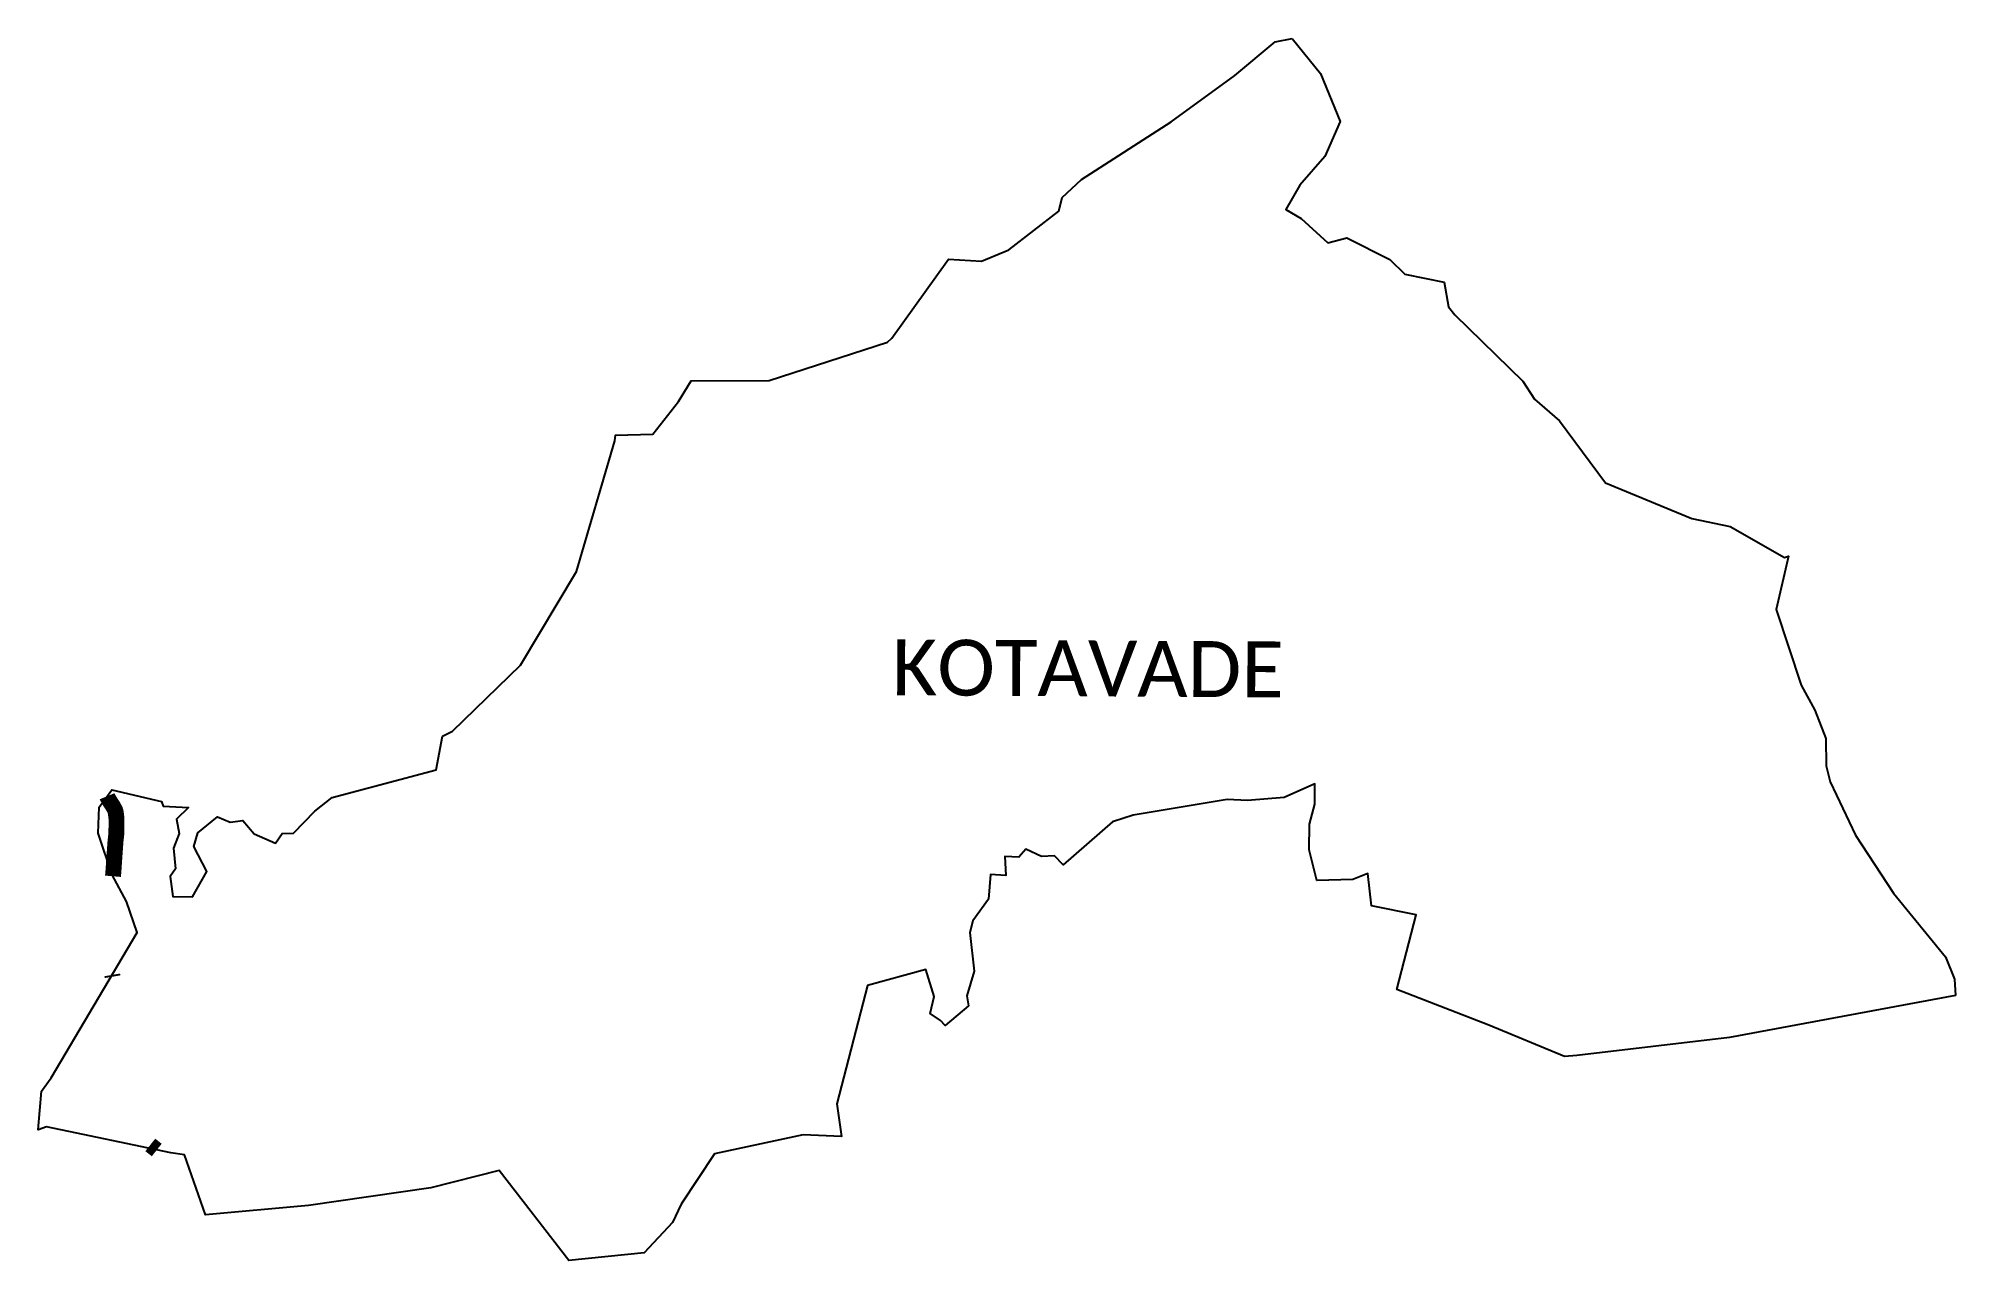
# Model space of a CAD drawing. Header units: metres. Extents: x 317393 to 323421, y 1888698 to 1892541.
import ezdxf

# ---------------------------------------------------------------- set-up
doc = ezdxf.new("R2010")
doc.units = ezdxf.units.M
for name, color, linetype in [('UNPROTECTED', 130, 'Continuous'), ('UNPROTECTED DUE TO CREEK', 150, 'Continuous'), ('village', 3, 'Continuous'), ('VILLAGE NAME', 250, 'Continuous')]:
    doc.layers.add(name, color=color, linetype=linetype)
doc.styles.get("Standard").update_dxf_attribs({"font": 'simplex.shx'})

msp = doc.modelspace()

# ---------------------------------------------------------------- linework, layer by layer
at = {"color": 3, "flags": 128}
msp.add_lwpolyline([(321281.8, 1892530.1), (321335.4, 1892540.8)], dxfattribs=at)
at = {"layer": 'UNPROTECTED', "const_width": 50, "flags": 128}
for points in [[(317609, 1890158.3), (317610, 1890155.9), (317620.6, 1890137.5), (317628.6, 1890125.5), (317634.1, 1890115.3), (317636.3, 1890107.4), (317638.5, 1890089.5), (317638.8, 1890068.6), (317638, 1890039.2), (317635.6, 1890017.9), (317632.5, 1889974.6), (317629.1, 1889924.5), (317627.6, 1889906.8)], [(317625.3, 1889596.8), (317626.3, 1889591)]]:
    msp.add_lwpolyline(points, dxfattribs=at)
at = {"layer": 'UNPROTECTED DUE TO CREEK', "const_width": 50, "flags": 128}
msp.add_lwpolyline([(317744.9, 1889062.2), (317765.2, 1889046.2)], dxfattribs=at)
at = {"layer": 'village', "color": 3}
for points in [[(321335.4, 1892540.8, 0), (321424.4, 1892430.6, 0), (321485.8, 1892279.4, 0), (321437.4, 1892169, 0), (321358.9, 1892079.6, 0), (321315, 1892002.5, 0), (321363, 1891974, 0), (321446.7, 1891898, 0), (321507, 1891913.6, 0), (321642.2, 1891845.6, 0), (321689.5, 1891800, 0), (321812.6, 1891774.3, 0), (321826.8, 1891696.4, 0), (321846.6, 1891672.2, 0), (322060.1, 1891463.1, 0), (322096.9, 1891406.4, 0), (322175.8, 1891338, 0), (322320.5, 1891144, 0), (322591.1, 1891031.2, 0), (322712.4, 1891006.3, 0), (322883.2, 1890909.3, 0), (322895.5, 1890913.4, 0), (322856.6, 1890745.7, 0), (322935.6, 1890507.8, 0), (322978.2, 1890428.6, 0), (323012.9, 1890339.4, 0), (323013.9, 1890253.9, 0), (323026.3, 1890203.3, 0), (323105.8, 1890036.4, 0), (323225.5, 1889853.6, 0), (323389, 1889653.8, 0), (323417.7, 1889582.9, 0), (323420.9, 1889531.8, 0)], [(323420.9, 1889531.8, 0), (322709.7, 1889399.7, 0), (322230.2, 1889343.1, 0), (322190.7, 1889340.7, 0), (321953.5, 1889438.2, 0), (321664.1, 1889550.4, 0), (321724.4, 1889786, 0), (321584.2, 1889813.5, 0), (321573.2, 1889915.7, 0), (321525.3, 1889896.7, 0), (321412.3, 1889893, 0), (321388.6, 1889989.7, 0), (321389.6, 1890070.8, 0), (321406.3, 1890133.6, 0), (321406.3, 1890197, 0), (321309.8, 1890154.7, 0), (321194.6, 1890144.6, 0), (321130.4, 1890147.7, 0), (320835.1, 1890098.7, 0), (320769.9, 1890078.1, 0), (320614.8, 1889942.8, 0), (320587.4, 1889971, 0), (320546.9, 1889969.4, 0), (320498, 1889991.5, 0), (320475.6, 1889966.8, 0), (320431.5, 1889969.2, 0), (320434.2, 1889909.5, 0), (320386.1, 1889912.3, 0), (320380.4, 1889834.3, 0), (320331.1, 1889766.8, 0), (320322, 1889730.3, 0), (320335.6, 1889608.1, 0), (320311.6, 1889530.6, 0), (320317.6, 1889499.3, 0), (320244, 1889438.1, 0), (320229.6, 1889453.3, 0), (320196.9, 1889475.5, 0), (320209.4, 1889528.6, 0), (320183.7, 1889614.2, 0), (320000.1, 1889563.3, 0), (319903.7, 1889190.9, 0), (319917.8, 1889088.2, 0), (319797.2, 1889094.3, 0), (319518.9, 1889034.5, 0), (319414.1, 1888876.1, 0), (319387, 1888817.9, 0), (319297.5, 1888722.8, 0), (319060.4, 1888698.5, 0), (318841.3, 1888982.2, 0), (318626.4, 1888927.1, 0), (318241.8, 1888872, 0), (317918.1, 1888842, 0), (317852.7, 1889031, 0), (317809.1, 1889037, 0), (317418.6, 1889118.7, 0), (317392.9, 1889109.8, 0), (317402.4, 1889231.5, 0), (317433.7, 1889273.2, 0), (317704.1, 1889729.7, 0), (317670.5, 1889827.9, 0), (317625, 1889911.6, 0), (317581.1, 1890042, 0), (317583.7, 1890123.5, 0), (317623.9, 1890178.7, 0), (317780.5, 1890141.7, 0), (317785.2, 1890127.4, 0), (317864.6, 1890123.3, 0), (317826.8, 1890086, 0), (317836.1, 1890041.6, 0), (317817.5, 1889994.6, 0), (317824, 1889930.6, 0), (317807.2, 1889906.2, 0), (317815.6, 1889842.8, 0), (317877.8, 1889841.7, 0), (317922.5, 1889922, 0), (317881.8, 1890000.7, 0), (317894, 1890043.5, 0), (317956.4, 1890093.4, 0), (317995.8, 1890077, 0), (318035.5, 1890082.4, 0), (318071.7, 1890040, 0), (318138.5, 1890010.9, 0), (318159.8, 1890041.4, 0), (318195.5, 1890042.2, 0), (318261.7, 1890111.9, 0), (318316.4, 1890154.4, 0), (318643.7, 1890240.9, 0), (318663.2, 1890346.9, 0), (318695.1, 1890362.9, 0), (318908.4, 1890570, 0), (319084.9, 1890864.7, 0), (319205.1, 1891275.4, 0), (319207.6, 1891292.9, 0), (319325.1, 1891296.4, 0), (319405.1, 1891399.1, 0), (319445.8, 1891464.4, 0), (319690.4, 1891465.1, 0), (320062.7, 1891585.5, 0), (320076.8, 1891598.2, 0), (320254.1, 1891847.2, 0), (320357.8, 1891840.9, 0), (320444.6, 1891876.4, 0), (320601.3, 1891997.7, 0), (320611.5, 1892040.2, 0), (320672.4, 1892096.7, 0), (320954.1, 1892278.2, 0), (321154.4, 1892423.7, 0), (321281.8, 1892530.1, 0)]]:
    msp.add_polyline3d(points, dxfattribs=at)

# ---------------------------------------------------------------- texts
at = {"layer": 'VILLAGE NAME', "insert": (320077.4, 1890651.6), "char_height": 175.757, "attachment_point": 1, "rotation": 359.67619}
msp.add_mtext_dynamic_manual_height_columns('{\\fCalibri|b0|i0|c0|p34;KOTAVADE}', width=2071.906, gutter_width=878.8, heights=[0], dxfattribs=at)

doc.saveas('drawing.dxf')
